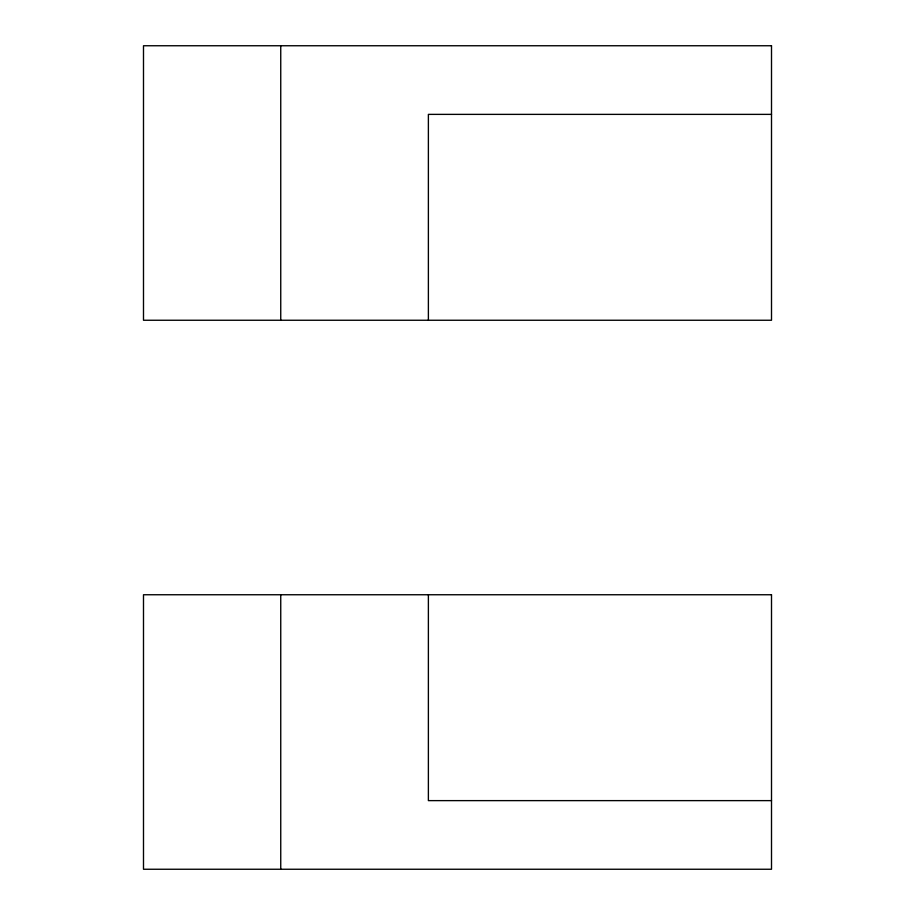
<?xml version="1.0" encoding="UTF-8"?>
<svg xmlns="http://www.w3.org/2000/svg" width="915" height="915" viewBox="0 0 915 915"><rect width="100%" height="100%" fill="white"/><g stroke="black" fill="none" stroke-linecap="round" stroke-linejoin="round"><path stroke-width="1.37" d="M771.505 114.375L428.38 114.375L428.38 320.25M771.505 800.625L428.38 800.625L428.38 594.75M280.745 45.75L280.745 320.25M280.745 594.75L280.745 869.25M771.505 45.75L143.495 45.75L143.495 320.25L771.505 320.25L771.505 45.75M771.505 594.75L143.495 594.75L143.495 869.25L771.505 869.25L771.505 594.75"/></g></svg>
